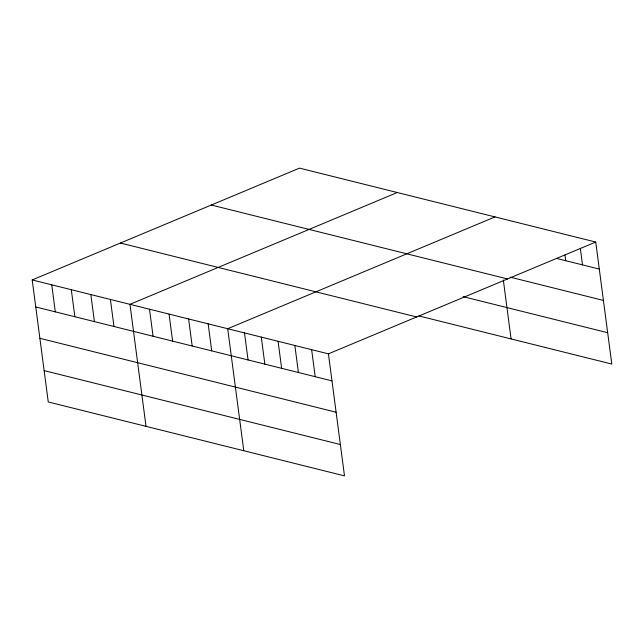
<?xml version="1.0" encoding="UTF-8"?>
<svg xmlns="http://www.w3.org/2000/svg" width="644" height="644" viewBox="0 0 644 644"><rect width="100%" height="100%" fill="white"/><g stroke="black" fill="none" stroke-linecap="round" stroke-linejoin="round"><path stroke-width="0.97" d="M32.2 279.939L328.432 353.854L344.492 475.868L48.26 401.953L32.2 279.939L299.508 168.132L595.74 242.047L611.8 364.061L418.914 315.93M397.259 192.524L129.959 304.33L146.019 426.344M495.019 216.915L227.71 328.722L243.778 450.736M328.432 353.854L595.74 242.047M556.4 258.373L599.298 269.079M510.161 277.153L603.42 300.426M211.296 205.025L507.528 278.949M463.197 296.667L607.67 332.715M120.412 243.038L416.644 316.961M35.758 306.971L331.99 380.886M39.888 338.309L336.112 412.232M44.138 370.606L340.37 444.529M580.349 248.479L582.506 264.893M564.957 254.911L565.722 260.699M503.326 280.043L511.078 338.929M311.64 349.668L315.198 376.7M294.855 345.482L298.413 372.506M278.071 341.288L281.629 368.32M261.287 337.102L264.845 364.134M244.495 332.916L248.053 359.94M208.157 323.843L211.715 350.875M188.612 318.965L192.17 345.997M169.058 314.087L172.616 341.119M149.505 309.209L153.063 336.24M110.406 299.452L113.964 326.484M90.852 294.574L94.41 321.606M71.299 289.695L74.857 316.727M51.753 284.817L55.312 311.849"/></g></svg>
